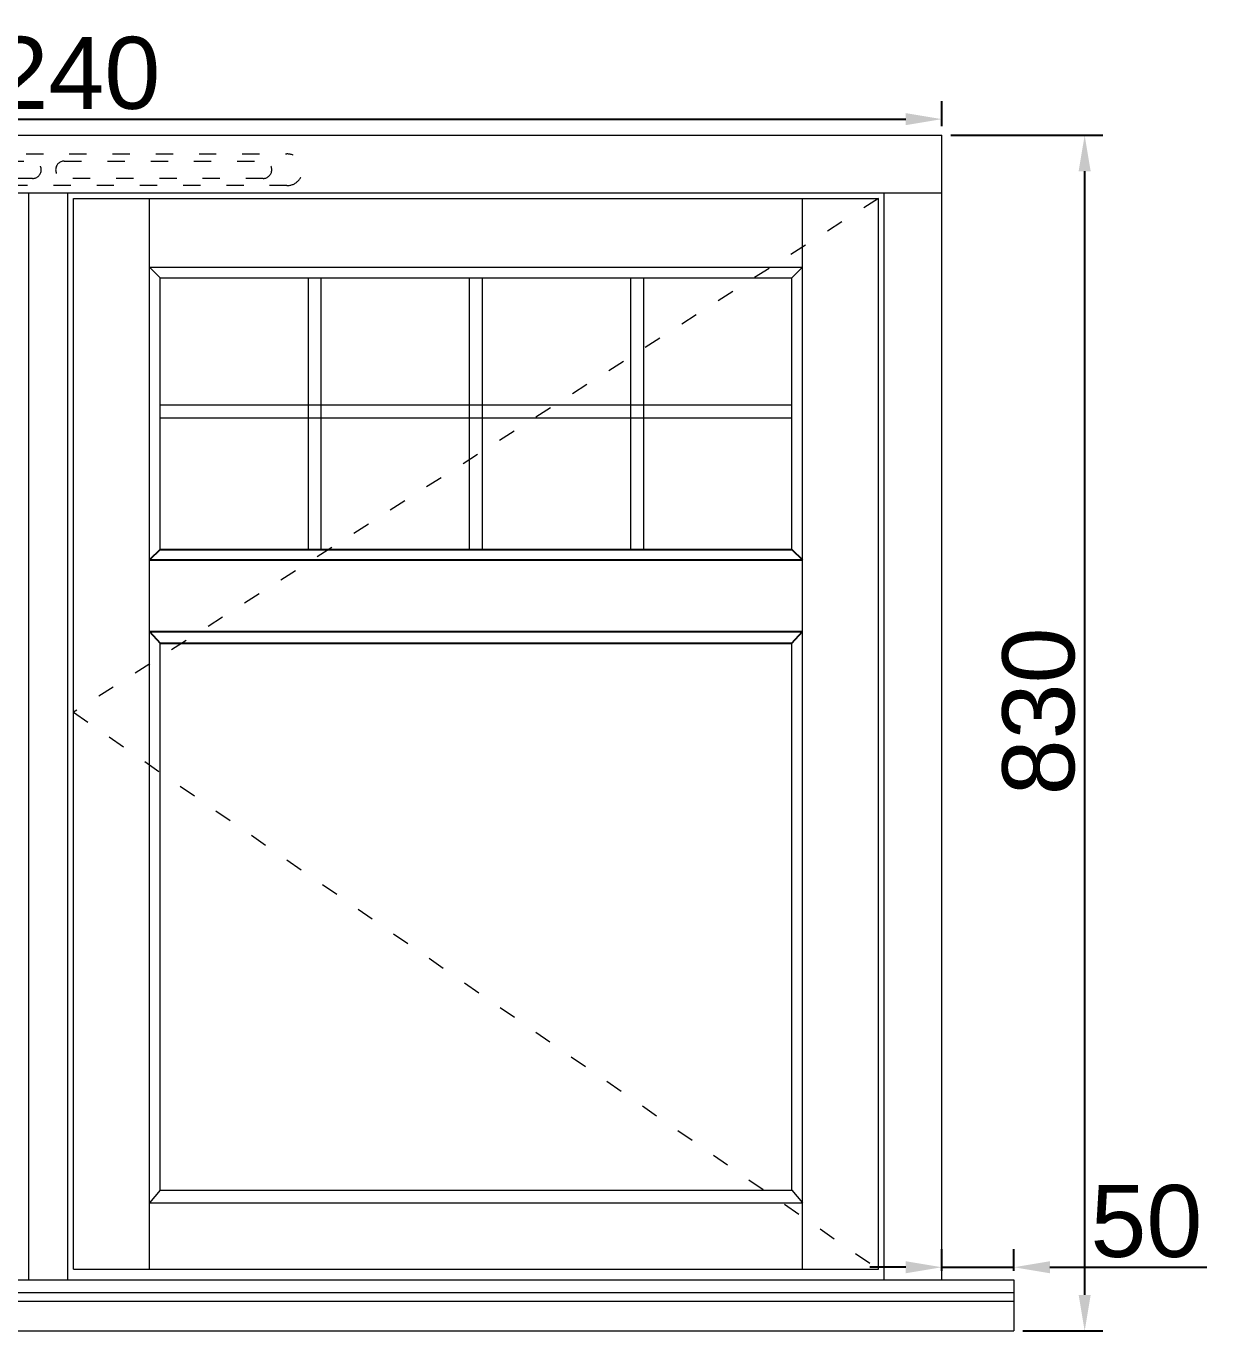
# Model space of a CAD drawing. Header units: millimetres. Extents: x 0 to 182016, y 11 to 3710.
# Drawn here: x 88462 to 89281, y 1312 to 2218 of the extents above; entities that cross this region are included whole.
import ezdxf

# ---------------------------------------------------------------- set-up
doc = ezdxf.new("R2010")
doc.units = ezdxf.units.MM
doc.linetypes.add('ACAD_ISO03W100', pattern=[30, 12, -18])
doc.styles.get("Standard").update_dxf_attribs({"font": 'arial.ttf'})
doc.dimstyles.new('Padidinti matmenys', dxfattribs={"dimscale": 10, "dimtxt": 5, "dimasz": 2.5, "dimexe": 1.25, "dimexo": 0.625, "dimtad": 1, "dimdec": 1, "dimtxsty": 'Standard', "dimcen": 2.5, "dimadec": 0, "dimazin": 0, "dimtfac": 1, "dimtdec": 1, "dimtmove": 0, "dimatfit": 3, "dimfxl": 1, "dimarcsym": 0})

# ---------------------------------------------------------------- blocks, each defined once
blk = doc.blocks.new('*D1101')
at = {"color": 0, "lineweight": -2, "transparency": 16777216}
for p, q in [((87857.27, 2148.44), (87857.27, 2165.83)), ((89097.24, 2148.44), (89097.24, 2165.83)), ((87882.27, 2153.33), (89072.24, 2153.33))]:
    blk.add_line(p, q, dxfattribs=at)
at = {"color": 0, "transparency": 16777216}
for points in [[(87882.27, 2157.5), (87882.27, 2149.16), (87857.27, 2153.33)], [(89072.24, 2157.5), (89072.24, 2149.16), (89097.24, 2153.33)]]:
    blk.add_solid(points, dxfattribs=at)
at = {"layer": 'Defpoints', "color": 0, "transparency": 16777216}
for p in [(89097.24, 2153.33), (87857.27, 2142.19), (89097.24, 2142.19)]:
    blk.add_point(p, dxfattribs=at)
at = {"color": 0, "lineweight": 5, "transparency": 16777216, "insert": (88477.25, 2185.11), "char_height": 50, "attachment_point": 5}
blk.add_mtext('1240', dxfattribs=at)
blk = doc.blocks.new('*D1102')
at = {"color": 0, "lineweight": -2, "transparency": 16777216}
for p, q in [((89103.49, 2142.19), (89208.87, 2142.19)), ((89196.37, 2117.19), (89196.37, 1337.16)), ((89153.49, 1312.16), (89208.87, 1312.16))]:
    blk.add_line(p, q, dxfattribs=at)
at = {"color": 0, "transparency": 16777216}
for points in [[(89192.2, 2117.19), (89200.54, 2117.19), (89196.37, 2142.19)], [(89192.2, 1337.16), (89200.54, 1337.16), (89196.37, 1312.16)]]:
    blk.add_solid(points, dxfattribs=at)
at = {"layer": 'Defpoints', "color": 0, "transparency": 16777216}
for p in [(89097.24, 2142.19), (89147.24, 1312.16), (89196.37, 1312.16)]:
    blk.add_point(p, dxfattribs=at)
at = {"color": 0, "lineweight": 5, "transparency": 16777216, "insert": (89164.57, 1742.18), "char_height": 50, "attachment_point": 5, "rotation": 90}
blk.add_mtext('830', dxfattribs=at)
blk = doc.blocks.new('*D2039')
at = {"color": 0, "lineweight": -2, "ltscale": 0.1, "transparency": 16777216}
for p, q in [((89097.24, 1353.76), (89097.24, 1368.85)), ((89147.24, 1353.76), (89147.24, 1368.85)), ((89072.24, 1356.35), (89047.24, 1356.35)), ((89097.24, 1356.35), (89147.24, 1356.35)), ((89172.24, 1356.35), (89281.2, 1356.35))]:
    blk.add_line(p, q, dxfattribs=at)
at = {"color": 0, "ltscale": 0.1, "transparency": 16777216}
for points in [[(89072.24, 1360.52), (89072.24, 1352.18), (89097.24, 1356.35)], [(89172.24, 1360.52), (89172.24, 1352.18), (89147.24, 1356.35)]]:
    blk.add_solid(points, dxfattribs=at)
at = {"layer": 'Defpoints', "color": 0, "ltscale": 0.1, "transparency": 16777216}
for p in [(89147.24, 1356.35), (89097.24, 1347.51), (89147.24, 1347.51)]:
    blk.add_point(p, dxfattribs=at)
at = {"color": 0, "ltscale": 0.1, "transparency": 16777216, "insert": (89239.22, 1388.13), "char_height": 50, "attachment_point": 5}
blk.add_mtext('50', dxfattribs=at)
blk = doc.blocks.new('tv')
at = {"linetype": 'ACAD_ISO03W100', "lineweight": 5}
for p, q in [((29400.08, 41533.68), (29731.08, 41533.68)), ((29731.08, 41511.68), (29400.08, 41511.68))]:
    blk.add_line(p, q, dxfattribs=at)
for points in [[(29416.58, 41528.68), (29554.58, 41528.68, -1), (29554.58, 41516.68), (29416.58, 41516.68, -1)], [(29576.58, 41516.68, -1), (29576.58, 41528.68), (29714.58, 41528.68, -1), (29714.58, 41516.68)]]:
    blk.add_lwpolyline(points, format="xyb", close=True, dxfattribs=at)
for centre, start, end in [((29400.08, 41522.68), 90, 270), ((29731.08, 41522.68), 270, 90)]:
    blk.add_arc(centre, 11, start, end, dxfattribs=at)

msp = doc.modelspace()

# ---------------------------------------------------------------- linework, layer by layer
at = {"lineweight": 5}
for p, q in [((87857.2654146, 2142.192222), (89097.2432085, 2142.192222)), ((89097.2432085, 1347.5116013), (89097.2432085, 2142.192222)), ((87857.2654146, 2102.1922216), (89097.2432085, 2102.1922216)), ((88463.7543117, 1347.5116013), (88463.7543117, 2102.1922216)), ((88490.7543117, 1347.5116013), (88490.7543117, 2102.1922216)), ((89057.2432081, 1347.5116013), (89057.2432081, 2102.1922216)), ((88494.7543117, 2098.1922216), (89053.2432081, 2098.1922216)), ((88494.7543117, 1354.9617728), (88494.7543117, 2098.1922216)), ((88547.4372174, 1354.9617728), (88547.4372174, 2098.1922216)), ((89000.5603028, 1354.9617728), (89000.5603028, 2098.1922216)), ((89053.2432081, 1354.9617728), (89053.2432081, 2098.1922216)), ((88547.4372174, 2050.5093159), (89000.5603028, 2050.5093159)), ((88554.7543117, 2043.1922216), (88547.4372174, 2050.5093159)), ((88993.2432085, 2043.1922216), (89000.5603028, 2050.5093159)), ((88554.7543117, 2043.1922216), (88993.2432085, 2043.1922216)), ((88554.7543117, 1854.6690019), (88554.7543117, 2043.1922216)), ((88657.6293117, 1854.6690019), (88657.6293117, 2043.1922216)), ((88666.6293117, 1854.6690019), (88666.6293117, 2043.1922216)), ((88769.5043117, 1854.6690019), (88769.5043117, 2043.1922216)), ((88778.5043117, 1854.6690019), (88778.5043117, 2043.1922216)), ((88881.3793117, 1854.6690019), (88881.3793117, 2043.1922216)), ((88890.3793117, 1854.6690019), (88890.3793117, 2043.1922216)), ((88993.2432085, 1854.6690019), (88993.2432085, 2043.1922216)), ((88554.7543117, 1954.9256242), (88993.2432085, 1954.9256242)), ((88554.7543117, 1945.9256242), (88993.2432085, 1945.9256242)), ((88554.7543117, 1409.9617728), (88554.7543117, 1789.6690019)), ((88993.2432085, 1409.9617728), (88993.2432085, 1789.6690019)), ((88554.7543117, 1409.9617728), (88547.4372174, 1400.980399)), ((88554.7543117, 1409.9617728), (88993.2432085, 1409.9617728)), ((88993.2432085, 1409.9617728), (89000.5603028, 1400.980399)), ((88547.4372174, 1400.980399), (89000.5603028, 1400.980399)), ((88494.7543117, 1354.9617728), (89053.2432081, 1354.9617728)), ((87807.2654146, 1347.5116013), (89147.2432085, 1347.5116013)), ((89147.2432085, 1347.5116013), (89147.2432085, 1312.1617728)), ((87807.2654146, 1338.734043), (89147.2432085, 1338.734043)), ((87807.2654146, 1332.7787661), (89147.2432085, 1332.7787661)), ((87807.2654146, 1312.1617728), (89147.2432085, 1312.1617728))]:
    msp.add_line(p, q, dxfattribs=at)
at = {"linetype": 'ACAD_ISO03W100', "lineweight": 5}
for p, q in [((89053.2432085, 2098.1922216), (88494.7543114, 1741.5769972)), ((88494.7543114, 1741.5769972), (89053.2432085, 1354.9617728))]:
    msp.add_line(p, q, dxfattribs=at)
at = {"ltscale": 0.1}
for p, q in [((88554.7543117, 1854.6690019), (88993.2432085, 1854.6690019)), ((88547.4372174, 1847.3519076), (89000.5603028, 1847.3519076)), ((88547.4372174, 1797.7674281), (89000.5603028, 1797.7674281)), ((88554.7543117, 1789.6690019), (88993.2432085, 1789.6690019))]:
    msp.add_line(p, q, dxfattribs=at)
for points in [[(88554.7543117, 1854.6690019), (88547.4372174, 1847.3519076)], [(88993.2432085, 1854.6690019), (89000.5603028, 1847.3519076)], [(88547.4372174, 1797.7674281), (88554.7543117, 1789.6690019)], [(88993.2432085, 1789.6690019), (89000.5603028, 1797.7674281)]]:
    msp.add_lwpolyline(points, dxfattribs=at)

# ---------------------------------------------------------------- block references
at = {"color": 1}
msp.add_blockref('tv', (58911.6714793, -39404.4906216), dxfattribs=at)

# ---------------------------------------------------------------- dimensions: what is measured, and where the dimension line sits
at = {"color": 1, "lineweight": 5}
dim = msp.add_linear_dim(base=(89097.2432085, 2153.3307221), p1=(87857.2654146, 2142.192222), p2=(89097.2432085, 2142.192222), dimstyle='Padidinti matmenys', dxfattribs=at)
dim.commit()
dim.dimension.update_dxf_attribs({"geometry": '*D1101', "text_midpoint": (88477.2543115, 2185.1093715)})
dim = msp.add_linear_dim(base=(89196.3689433, 1312.1617728), p1=(89097.2432085, 2142.192222), p2=(89147.2432085, 1312.1617728), angle=90, dimstyle='Padidinti matmenys', dxfattribs=at)
dim.commit()
dim.dimension.update_dxf_attribs({"geometry": '*D1102', "text_midpoint": (89196.3689433, 1742.1769974), "dimtype": 160})
at = {"color": 1, "ltscale": 0.1}
dim = msp.add_linear_dim(base=(89147.2432085, 1356.3493894), p1=(89097.2432085, 1347.5116013), p2=(89147.2432085, 1347.5116013), dimstyle='Padidinti matmenys', dxfattribs=at)
dim.commit()
dim.dimension.update_dxf_attribs({"geometry": '*D2039', "text_midpoint": (89239.2196751, 1388.1280388)})

doc.saveas('drawing.dxf')
